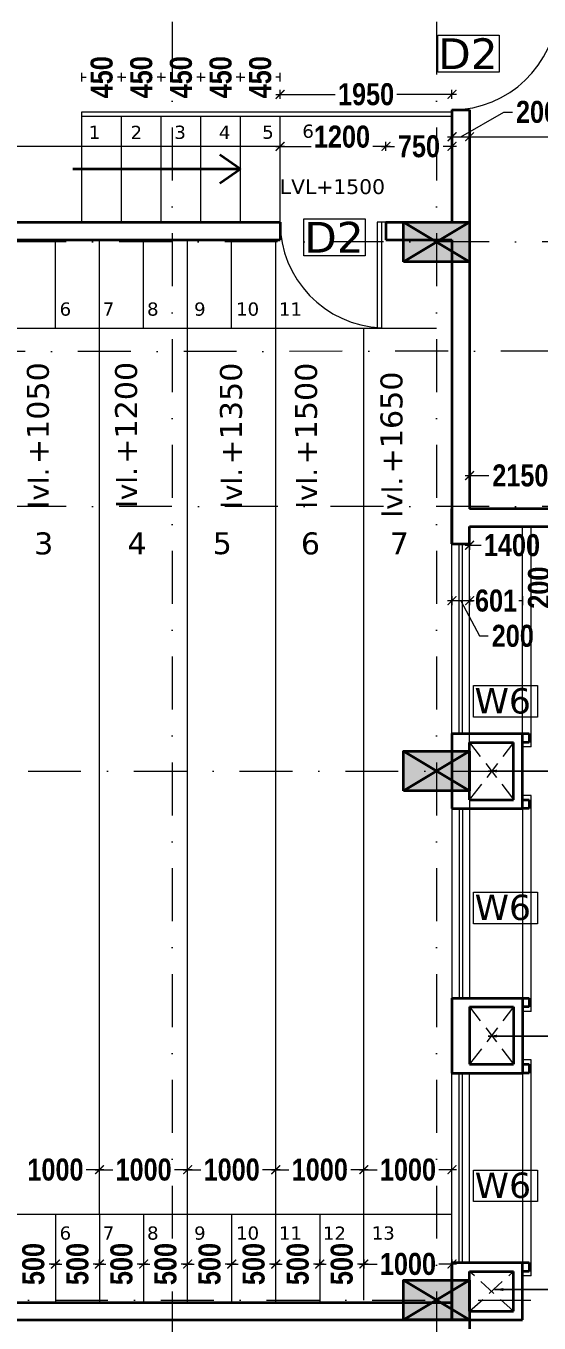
# Model space of a CAD drawing. Header units: millimetres. Extents: x -3092162 to 4513894, y -12317808 to 1849994.
# Drawn here: x -398994 to -393171, y -5865791 to -5851081 of the extents above; entities that cross this region are included whole.
import ezdxf

# ---------------------------------------------------------------- set-up
doc = ezdxf.new("R2010")
doc.units = ezdxf.units.MM
doc.header["$LTSCALE"] = 2
doc.header["$MEASUREMENT"] = 0
doc.linetypes.add('DASHDOT', pattern=[1, 0.5, -0.25, 0, -0.25])
doc.linetypes.add('DASHED2', pattern=[0.375, 0.25, -0.125])
for name, color, linetype, lineweight, true_color in [('AEROW', 7, 'Continuous', 15, 0x0d0d0d), ('DOT', 7, 'DASHED2', 0, 0x89067c), ('duct text', 7, 'Continuous', 5, 0x30182a)]:
    doc.layers.add(name, color=color, linetype=linetype, lineweight=lineweight, true_color=true_color)
for name, color, linetype, lineweight in [('coloumn', 10, 'Continuous', 35), ('D DIM', 250, 'Continuous', 9), ('D2', 10, 'Continuous', 5), ('DOOR', 27, 'Continuous', 5), ('DUCT', 37, 'Continuous', 35), ('expen. jt.', 130, 'Continuous', 35), ('glass', 5, 'Continuous', 15), ('GRID', 251, 'DASHDOT', 5), ('RAILING', 47, 'Continuous', 13), ('SILL', 74, 'Continuous', 9), ('STAIR', 252, 'Continuous', 9), ('Step', 251, 'Continuous', 9), ('TEXT', 7, 'Continuous', 13), ('VENTI', 162, 'Continuous', 5), ('WAll', 250, 'Continuous', 35)]:
    doc.layers.add(name, color=color, linetype=linetype, lineweight=lineweight)
doc.styles.add('door', font='arial.ttf', dxfattribs={"height": 70})
doc.styles.add('INNER DIM', font='ARIALNB.TTF', dxfattribs={"height": 250})
doc.styles.add('style2', font='verdana.ttf')
doc.dimstyles.new('DOOR', dxfattribs={"dimtxt": 100, "dimasz": 100, "dimexe": 25, "dimexo": 50, "dimgap": 25, "dimtad": 0, "dimtih": 1, "dimtoh": 1, "dimdec": 0, "dimzin": 3, "dimdsep": 46, "dimtxsty": 'door', "dimblk": 'OBLIQUE', "dimcen": 200, "dimclrd": 256, "dimclre": 256, "dimclrt": 256, "dimadec": 0, "dimazin": 0, "dimtfac": 1, "dimtdec": 0, "dimtofl": 0, "dimtmove": 2, "dimatfit": 3, "dimfxl": 300, "dimfxlon": 1, "dimfrac": 1, "dimtolj": 1, "dimtzin": 0, "dimlwd": -1, "dimlwe": -1, "dimarcsym": 0})

# ---------------------------------------------------------------- blocks, each defined once
blk = doc.blocks.new('_Oblique')
at = {"color": 0, "linetype": 'ByBlock', "lineweight": -2}
blk.add_line((-0.5, -0.5), (0.5, 0.5), dxfattribs=at)
blk = doc.blocks.new('_ArchTick')
at = {"color": 0, "linetype": 'ByBlock', "const_width": 0.15}
blk.add_lwpolyline([(-0.5, -0.5), (0.5, 0.5)], dxfattribs=at)

msp = doc.modelspace()

# ---------------------------------------------------------------- hatches: boundary and pattern name
at = {"layer": 'coloumn', "ltscale": 100}
for points in [[(-393959.7, -5853756.2), (-393959.7, -5853306.2), (-394709.7, -5853306.2), (-394709.7, -5853756.2)], [(-393959.7, -5859756.2), (-393959.7, -5859306.2), (-394709.7, -5859306.2), (-394709.7, -5859756.2)], [(-393959.7, -5865756.2), (-393959.7, -5865306.2), (-394709.7, -5865306.2), (-394709.7, -5865756.2)]]:
    msp.add_hatch(color=256, dxfattribs=at).paths.add_polyline_path(points)

# ---------------------------------------------------------------- linework, layer by layer
at = {"layer": 'AEROW', "lineweight": 35, "ltscale": 100}
for q in [(-396792.5, -5852544.6), (-398462.5, -5852706.2), (-396792.5, -5852867.8)]:
    msp.add_line((-396559.3, -5852706.2), q, dxfattribs=at)
at = {"layer": 'coloumn', "ltscale": 100}
for p, q in [((-394709.7, -5853756.2), (-394709.7, -5853306.2)), ((-394709.7, -5853306.2), (-393959.7, -5853306.2)), ((-393959.7, -5853306.2), (-393959.7, -5853756.2)), ((-393959.7, -5853756.2), (-394709.7, -5853756.2)), ((-394709.7, -5859756.2), (-394709.7, -5859306.2)), ((-394709.7, -5859306.2), (-393959.7, -5859306.2)), ((-393959.7, -5859306.2), (-393959.7, -5859756.2)), ((-393959.7, -5859756.2), (-394709.7, -5859756.2)), ((-394709.7, -5865756.2), (-394709.7, -5865306.2)), ((-394709.7, -5865306.2), (-393959.7, -5865306.2)), ((-393959.7, -5865306.2), (-393959.7, -5865756.2)), ((-393959.7, -5865756.2), (-394709.7, -5865756.2))]:
    msp.add_line(p, q, dxfattribs=at)
for points in [[(-393959.7, -5853756.2), (-394709.7, -5853306.2), (-393959.7, -5853306.2), (-394709.7, -5853756.2)], [(-393959.7, -5859756.2), (-394709.7, -5859306.2), (-393959.7, -5859306.2), (-394709.7, -5859756.2)], [(-393959.7, -5865756.2), (-394709.7, -5865306.2), (-393959.7, -5865306.2), (-394709.7, -5865756.2)]]:
    msp.add_lwpolyline(points, dxfattribs=at)
at = {"layer": 'D DIM', "ltscale": 100}
for p, q in [((-398358.9, -5851713), (-398358.9, -5851613)), ((-397908.9, -5851713), (-397908.9, -5851613)), ((-397908.9, -5851713), (-397908.9, -5851613)), ((-397458.9, -5851713), (-397458.9, -5851613)), ((-397458.9, -5851713), (-397458.9, -5851613)), ((-397008.9, -5851713), (-397008.9, -5851613)), ((-397008.9, -5851713), (-397008.9, -5851613)), ((-396558.9, -5851713), (-396558.9, -5851613)), ((-396558.9, -5851713), (-396558.9, -5851613)), ((-396108.9, -5851713), (-396108.9, -5851613)), ((-398358.9, -5851663), (-398311.5, -5851663)), ((-397908.9, -5851663), (-397956.4, -5851663)), ((-397908.9, -5851663), (-397861.5, -5851663)), ((-397458.9, -5851663), (-397506.4, -5851663)), ((-397458.9, -5851663), (-397411.5, -5851663)), ((-397008.9, -5851663), (-397056.4, -5851663)), ((-397008.9, -5851663), (-396961.5, -5851663)), ((-396558.9, -5851663), (-396606.4, -5851663)), ((-396558.9, -5851663), (-396511.5, -5851663)), ((-396108.9, -5851663), (-396156.4, -5851663)), ((-396158.9, -5851857), (-395484.1, -5851857)), ((-396108.9, -5851907), (-396108.9, -5851807)), ((-394108.9, -5851857), (-394783.7, -5851857)), ((-394158.9, -5851907), (-394158.9, -5851807)), ((-394058.9, -5852338.1), (-393572, -5852057.2)), ((-393572, -5852057.2), (-393472, -5852057.2)), ((-394208.9, -5852338.1), (-393908.9, -5852338.1)), ((-394158.9, -5852388.1), (-394158.9, -5852288.1)), ((-394008.9, -5852338.1), (-388849.2, -5852338.1)), ((-393958.9, -5852388.1), (-393958.9, -5852288.1)), ((-393958.9, -5852388.1), (-393958.9, -5852288.1)), ((-396058.9, -5852447), (-401264, -5852447)), ((-396158.9, -5852447), (-395757.8, -5852447)), ((-396108.9, -5852497), (-396108.9, -5852397)), ((-396108.9, -5852497), (-396108.9, -5852397)), ((-394858.9, -5852447), (-395057.3, -5852447)), ((-394958.9, -5852447), (-394809.8, -5852447)), ((-394908.9, -5852497), (-394908.9, -5852397)), ((-394908.9, -5852497), (-394908.9, -5852397)), ((-394108.9, -5852447), (-394258, -5852447)), ((-394158.9, -5852497), (-394158.9, -5852397)), ((-394009.3, -5856180.5), (-393740.9, -5856180.5)), ((-393959.3, -5856230.5), (-393959.3, -5856130.5)), ((-394009.3, -5856971), (-393828.6, -5856971)), ((-393959.3, -5856971), (-393959.3, -5857021)), ((-393908.9, -5857599.3), (-394208.9, -5857599.3)), ((-394158.9, -5857549.3), (-394158.9, -5857649.3)), ((-394058.9, -5857599.3), (-393847, -5857999.1)), ((-393958.9, -5857549.3), (-393958.9, -5857649.3)), ((-393958.9, -5857549.3), (-393958.9, -5857649.3)), ((-393958.9, -5857599.3), (-393918.2, -5857599.3)), ((-393358.3, -5857599.3), (-393399, -5857599.3)), ((-393358.3, -5857549.3), (-393358.3, -5857649.3)), ((-393847, -5857999.1), (-393747, -5857999.1)), ((-398108.9, -5864052), (-398308.7, -5864052)), ((-398208.9, -5864052), (-398009.1, -5864052)), ((-398158.9, -5864052), (-398158.9, -5864002)), ((-398158.9, -5864052), (-398158.9, -5864002)), ((-397108.9, -5864052), (-397308.7, -5864052)), ((-397208.9, -5864052), (-397009.1, -5864052)), ((-397158.9, -5864052), (-397158.9, -5864002)), ((-397158.9, -5864052), (-397158.9, -5864002)), ((-396108.9, -5864052), (-396308.7, -5864052)), ((-396208.9, -5864052), (-396009.1, -5864052)), ((-396158.9, -5864052), (-396158.9, -5864002)), ((-396158.9, -5864052), (-396158.9, -5864002)), ((-395108.9, -5864052), (-395308.7, -5864052)), ((-395208.9, -5864052), (-395009.1, -5864052)), ((-395158.9, -5864102), (-395158.9, -5864002)), ((-395158.9, -5864102), (-395158.9, -5864002)), ((-394108.9, -5864052), (-394308.7, -5864052)), ((-394158.9, -5864102), (-394158.9, -5864002)), ((-398608.9, -5865122), (-398731.4, -5865122)), ((-398708.9, -5865122), (-398586.5, -5865122)), ((-398658.9, -5865122), (-398658.9, -5865172)), ((-398658.9, -5865122), (-398658.9, -5865172)), ((-398108.9, -5865122), (-398231.4, -5865122)), ((-398208.9, -5865122), (-398086.5, -5865122)), ((-398158.9, -5865122), (-398158.9, -5865072)), ((-398158.9, -5865122), (-398158.9, -5865072)), ((-397608.9, -5865122), (-397731.4, -5865122)), ((-397708.9, -5865122), (-397586.5, -5865122)), ((-397658.9, -5865122), (-397658.9, -5865172)), ((-397658.9, -5865122), (-397658.9, -5865172)), ((-397108.9, -5865122), (-397231.4, -5865122)), ((-397208.9, -5865122), (-397086.5, -5865122)), ((-397158.9, -5865122), (-397158.9, -5865072)), ((-397158.9, -5865122), (-397158.9, -5865072)), ((-396608.9, -5865122), (-396731.4, -5865122)), ((-396708.9, -5865122), (-396586.5, -5865122)), ((-396658.9, -5865122), (-396658.9, -5865072)), ((-396658.9, -5865122), (-396658.9, -5865072)), ((-396108.9, -5865122), (-396231.4, -5865122)), ((-396208.9, -5865122), (-396086.5, -5865122)), ((-396158.9, -5865122), (-396158.9, -5865072)), ((-396158.9, -5865122), (-396158.9, -5865072)), ((-395608.9, -5865122), (-395731.4, -5865122)), ((-395708.9, -5865122), (-395586.5, -5865122)), ((-395658.9, -5865122), (-395658.9, -5865072)), ((-395658.9, -5865122), (-395658.9, -5865072)), ((-395108.9, -5865122), (-395231.4, -5865122)), ((-395208.9, -5865122), (-395009.1, -5865122)), ((-395158.9, -5865072), (-395158.9, -5865172)), ((-395158.9, -5865072), (-395158.9, -5865172)), ((-394108.9, -5865122), (-394308.7, -5865122)), ((-394158.9, -5865072), (-394158.9, -5865172))]:
    msp.add_line(p, q, dxfattribs=at)
at = {"layer": 'D2'}
for p, q in [((-394318.3, -5851186.4), (-393622.3, -5851186.4)), ((-394318.3, -5851606.6), (-394318.3, -5851186.4)), ((-393622.3, -5851186.4), (-393622.3, -5851606.6)), ((-393622.3, -5851606.6), (-394318.3, -5851606.6)), ((-395838.7, -5853267.8), (-395142.7, -5853267.8)), ((-395838.7, -5853688), (-395838.7, -5853267.8)), ((-395142.7, -5853267.8), (-395142.7, -5853688)), ((-395142.7, -5853688), (-395838.7, -5853688))]:
    msp.add_line(p, q, dxfattribs=at)
at = {"layer": 'DOOR', "ltscale": 0.1}
for p, q in [((-395009.3, -5853306.2), (-395009.3, -5854502.1)), ((-394909.3, -5853306.2), (-395009.3, -5853306.2)), ((-394959.3, -5853306.2), (-394959.3, -5854505.2))]:
    msp.add_line(p, q, dxfattribs=at)
for centre, start, end in [((-394159.3, -5850831.2), 270, 357.61198), ((-394909.3, -5853306.2), 180, 267.61198)]:
    msp.add_arc(centre, 1200, start, end, dxfattribs=at)
at = {"layer": 'DOT', "ltscale": 400}
for p, q in [((-393459.3, -5859206.2), (-393959.3, -5859856.2)), ((-393959.3, -5859206.2), (-393459.3, -5859856.2)), ((-393459.3, -5862206.2), (-393959.3, -5862856.2)), ((-393959.3, -5862206.2), (-393459.3, -5862856.2)), ((-393959.3, -5865656.2), (-393459.3, -5865206.2)), ((-393459.3, -5865656.2), (-393959.3, -5865206.2))]:
    msp.add_line(p, q, dxfattribs=at)
at = {"layer": 'DUCT', "ltscale": 100}
for p, q in [((-394159.3, -5856956.2), (-394159.3, -5856556.2)), ((-392559.8, -5856556.2), (-393959.3, -5856556.2)), ((-393959.3, -5856756.2), (-392559.8, -5856756.2)), ((-394159.3, -5856956.2), (-393959.3, -5856956.2)), ((-394159.3, -5856956.2), (-393959.3, -5856956.2)), ((-394159.3, -5859106.2), (-393359.3, -5859106.2)), ((-394159.3, -5859106.2), (-394159.3, -5859956.2)), ((-393359.3, -5859956.2), (-393359.3, -5859106.2)), ((-393359.3, -5859106.2), (-393284.3, -5859106.2)), ((-393284.3, -5859106.2), (-393284.3, -5859206.2)), ((-393959.3, -5859856.2), (-393959.3, -5859206.2)), ((-393959.3, -5859206.2), (-393459.3, -5859206.2)), ((-393459.3, -5859856.2), (-393459.3, -5859206.2)), ((-393284.3, -5859206.2), (-393359.3, -5859206.2)), ((-393959.3, -5859856.2), (-393459.3, -5859856.2)), ((-393359.3, -5859856.2), (-393284.3, -5859856.2)), ((-393284.3, -5859856.2), (-393284.3, -5859956.2)), ((-394159.3, -5859956.2), (-393959.3, -5859956.2)), ((-394159.3, -5859956.2), (-393359.3, -5859956.2)), ((-393284.3, -5859956.2), (-393359.3, -5859956.2)), ((-394159.3, -5862106.2), (-394159.3, -5862956.2)), ((-394159.3, -5862106.2), (-393959.3, -5862106.2)), ((-394159.3, -5862106.2), (-393359.3, -5862106.2)), ((-393959.3, -5862206.2), (-393959.3, -5862856.2)), ((-393959.3, -5862206.2), (-393459.3, -5862206.2)), ((-393459.3, -5862206.2), (-393459.3, -5862856.2)), ((-393359.3, -5862106.2), (-393359.3, -5862956.2)), ((-393359.3, -5862106.2), (-393284.3, -5862106.2)), ((-393284.3, -5862206.2), (-393359.3, -5862206.2)), ((-393284.3, -5862106.2), (-393284.3, -5862206.2)), ((-393959.3, -5862856.2), (-393459.3, -5862856.2)), ((-393359.3, -5862856.2), (-393284.3, -5862856.2)), ((-393284.3, -5862856.2), (-393284.3, -5862956.2)), ((-394159.3, -5862956.2), (-393959.3, -5862956.2)), ((-393959.3, -5862956.2), (-393359.3, -5862956.2)), ((-393284.3, -5862956.2), (-393359.3, -5862956.2)), ((-394159.3, -5865106.2), (-394159.3, -5865756.2)), ((-394159.3, -5865106.2), (-393359.3, -5865106.2)), ((-394159.3, -5865756.2), (-394159.3, -5865156.2)), ((-393359.3, -5865756.2), (-393359.3, -5865106.2)), ((-393359.3, -5865106.2), (-393284.3, -5865106.2)), ((-393284.3, -5865106.2), (-393284.3, -5865206.2)), ((-393959.3, -5865656.2), (-393959.3, -5865206.2)), ((-393959.3, -5865206.2), (-393459.3, -5865206.2)), ((-393459.3, -5865656.2), (-393459.3, -5865206.2)), ((-393284.3, -5865206.2), (-393359.3, -5865206.2)), ((-393959.3, -5865656.2), (-393459.3, -5865656.2)), ((-394159.3, -5865756.2), (-393359.3, -5865756.2))]:
    msp.add_line(p, q, dxfattribs=at)
at = {"layer": 'expen. jt.', "ltscale": 100}
for p, q in [((-438889.3, -5865756.2), (-393959.3, -5865756.2)), ((-393959.3, -5865756.2), (-393959.3, -5865856.2))]:
    msp.add_line(p, q, dxfattribs=at)
at = {"layer": 'glass', "ltscale": 100}
for p, q in [((-394079.3, -5859106.2), (-394079.3, -5856956.2)), ((-394039.3, -5859106.2), (-394039.3, -5856956.2)), ((-394079.3, -5859956.2), (-394079.3, -5862106.2)), ((-394039.3, -5859956.2), (-394039.3, -5862106.2)), ((-394079.3, -5865106.2), (-394079.3, -5862956.2)), ((-394039.3, -5865106.2), (-394039.3, -5862956.2))]:
    msp.add_line(p, q, dxfattribs=at)
at = {"layer": 'GRID', "color": 5, "ltscale": 600}
for p, q in [((-397334.7, -5807829.3), (-397334.7, -5892623.2)), ((-394334.3, -5807829.3), (-394334.3, -5892623.2))]:
    msp.add_line(p, q, dxfattribs=at)
at = {"layer": 'GRID', "color": 6, "ltscale": 600}
for p, q in [((-367335.2, -5853531.2), (-460174.2, -5853531.2)), ((-365401.2, -5854770.2), (-462108.1, -5854773.8)), ((-367334.5, -5856531.2), (-460174.2, -5856531.2)), ((-460174.2, -5859531.2), (-367334.7, -5859531.2)), ((-461068.5, -5865531.2), (-366441.1, -5865531.2))]:
    msp.add_line(p, q, dxfattribs=at)
at = {"layer": 'RAILING', "ltscale": 100}
for p, q in [((-398359.3, -5852056.2), (-394159.3, -5852056.2)), ((-398359.3, -5852106.2), (-394159.3, -5852106.2))]:
    msp.add_line(p, q, dxfattribs=at)
at = {"layer": 'SILL', "ltscale": 100}
for p, q in [((-393359.3, -5859106.2), (-393359.3, -5856756.2)), ((-393259.3, -5859256.2), (-393259.3, -5856756.2)), ((-394159.3, -5859306.2), (-394159.3, -5856956.2)), ((-394159.3, -5859006.2), (-394159.3, -5856956.2)), ((-393959.3, -5859306.2), (-393959.3, -5856956.2)), ((-393959.3, -5859106.2), (-393959.3, -5856956.2)), ((-393259.3, -5859256.2), (-393359.3, -5859256.2)), ((-394159.3, -5859756.2), (-394159.3, -5862106.2)), ((-393959.3, -5859756.2), (-393959.3, -5862106.2)), ((-393259.3, -5859806.6), (-393359.3, -5859806.6)), ((-393259.3, -5862256.2), (-393259.3, -5859806.6)), ((-393959.3, -5859956.2), (-393959.3, -5862106.2)), ((-393359.3, -5859956.2), (-393359.3, -5862106.2)), ((-394159.3, -5860056.2), (-394159.3, -5862206.2)), ((-393259.3, -5862256.2), (-393359.3, -5862256.2)), ((-393259.3, -5862806.6), (-393359.3, -5862806.6)), ((-393259.3, -5865256.2), (-393259.3, -5862806.6)), ((-394159.3, -5865106.2), (-394159.3, -5862956.2)), ((-393959.3, -5865106.2), (-393959.3, -5862956.2)), ((-393359.3, -5862956.2), (-393359.3, -5865106.2)), ((-393259.3, -5865256.2), (-393359.3, -5865256.2))]:
    msp.add_line(p, q, dxfattribs=at)
at = {"layer": 'STAIR', "ltscale": 100}
for p, q in [((-398359.3, -5853306.2), (-398359.3, -5852056.2)), ((-397909.3, -5853306.2), (-397909.3, -5852106.2)), ((-397459.3, -5853306.2), (-397459.3, -5852106.2)), ((-397009.3, -5853306.2), (-397009.3, -5852106.2)), ((-396559.3, -5853306.2), (-396559.3, -5852106.2)), ((-396109.3, -5853306.2), (-396109.3, -5852106.2))]:
    msp.add_line(p, q, dxfattribs=at)
at = {"layer": 'Step', "ltscale": 100}
for p, q in [((-398659.8, -5854507), (-398659.8, -5853506.2)), ((-398159.8, -5854507), (-398159.8, -5853506.2)), ((-397659.8, -5854507), (-397659.8, -5853506.2)), ((-397159.8, -5865556.2), (-397159.8, -5853506.2)), ((-396659.8, -5854507), (-396659.8, -5853506.2)), ((-396159.8, -5865556.2), (-396159.8, -5853506.2)), ((-398659.8, -5864555.4), (-398659.8, -5865556.2)), ((-398159.8, -5864555.4), (-398159.8, -5865556.2)), ((-397659.8, -5864555.4), (-397659.8, -5865556.2)), ((-396659.8, -5864555.4), (-396659.8, -5865556.2)), ((-395659.8, -5864554.5), (-395659.8, -5865555.4))]:
    msp.add_line(p, q, dxfattribs=at)
at = {"layer": 'Step', "ltscale": 15000}
for p, q in [((-401159.8, -5854507), (-394334.8, -5854507)), ((-398159.8, -5864556.2), (-398159.8, -5854507)), ((-395159.8, -5865531.2), (-395159.8, -5854507)), ((-401159.8, -5864556.2), (-394159.8, -5864556.2))]:
    msp.add_line(p, q, dxfattribs=at)
at = {"layer": 'VENTI', "ltscale": 100}
for p, q in [((-393916.6, -5858562.6), (-393189.4, -5858562.6)), ((-393916.6, -5858920.6), (-393916.6, -5858562.6)), ((-393189.4, -5858562.6), (-393189.4, -5858920.6)), ((-393189.4, -5858920.6), (-393916.6, -5858920.6)), ((-393915.9, -5860905), (-393188.8, -5860905)), ((-393915.9, -5861263), (-393915.9, -5860905)), ((-393188.8, -5860905), (-393188.8, -5861263)), ((-393188.8, -5861263), (-393915.9, -5861263)), ((-393915.1, -5864055.8), (-393187.9, -5864055.8)), ((-393915.1, -5864413.8), (-393915.1, -5864055.8)), ((-393187.9, -5864055.8), (-393187.9, -5864413.8)), ((-393187.9, -5864413.8), (-393915.1, -5864413.8))]:
    msp.add_line(p, q, dxfattribs=at)
at = {"layer": 'WAll', "ltscale": 100}
for p, q in [((-394159.3, -5852031.2), (-394159.3, -5853306.2)), ((-394159.3, -5852031.2), (-393959.3, -5852031.2)), ((-393959.3, -5852031.2), (-393959.3, -5856556.2)), ((-407229.3, -5853306.2), (-396109.3, -5853306.2)), ((-396109.3, -5853306.2), (-396109.3, -5853506.2)), ((-394909.3, -5853306.2), (-394159.3, -5853306.2)), ((-394909.3, -5853306.2), (-394909.3, -5853506.2)), ((-407029.3, -5853506.2), (-396109.3, -5853506.2)), ((-394909.3, -5853506.2), (-394159.3, -5853506.2)), ((-394159.3, -5853506.2), (-394159.3, -5856956.2)), ((-393959.3, -5856956.2), (-393959.3, -5856756.2)), ((-407079.3, -5865556.2), (-394159.3, -5865556.2)), ((-407279.3, -5865756.2), (-393959.3, -5865756.2))]:
    msp.add_line(p, q, dxfattribs=at)

# ---------------------------------------------------------------- block references
at = {"layer": 'D DIM', "ltscale": 100, "xscale": 100, "yscale": 100, "zscale": 100, "rotation": 180}
for p in [(-396108.9, -5851857), (-394158.9, -5852338.1), (-393958.9, -5852338.1), (-396108.9, -5852447), (-394908.9, -5852447), (-393959.3, -5856180.5), (-393959.3, -5856971), (-394158.9, -5857599.3), (-398158.9, -5864052), (-397158.9, -5864052), (-396158.9, -5864052), (-395158.9, -5864052), (-398658.9, -5865122), (-398158.9, -5865122), (-397658.9, -5865122), (-397158.9, -5865122), (-396658.9, -5865122), (-396158.9, -5865122), (-395658.9, -5865122), (-395158.9, -5865122)]:
    msp.add_blockref('_ArchTick', p, dxfattribs=at)
at = {"layer": 'D DIM', "ltscale": 100, "xscale": 100, "yscale": 100, "zscale": 100}
for p in [(-394158.9, -5851857), (-393958.9, -5852338.1), (-396108.9, -5852447), (-394908.9, -5852447), (-394158.9, -5852447), (-393958.9, -5857599.3), (-398158.9, -5864052), (-397158.9, -5864052), (-396158.9, -5864052), (-395158.9, -5864052), (-394158.9, -5864052), (-398658.9, -5865122), (-398158.9, -5865122), (-397658.9, -5865122), (-397158.9, -5865122), (-396658.9, -5865122), (-396158.9, -5865122), (-395658.9, -5865122), (-395158.9, -5865122), (-394158.9, -5865122)]:
    msp.add_blockref('_ArchTick', p, dxfattribs=at)

# ---------------------------------------------------------------- texts
at = {"layer": 'D DIM', "ltscale": 100, "char_height": 250, "attachment_point": 5, "rotation": 90, "style": 'INNER DIM'}
for s, insert in [('\\A1;450', (-398133.9, -5851663)), ('\\A1;450', (-397683.9, -5851663)), ('\\A1;450', (-397233.9, -5851663)), ('\\A1;450', (-396783.9, -5851663)), ('\\A1;450', (-396333.9, -5851663)), ('\\A1;200', (-393169.5, -5857451.3)), ('\\A1;500', (-398908.9, -5865122)), ('\\A1;500', (-398408.9, -5865122)), ('\\A1;500', (-397908.9, -5865122)), ('\\A1;500', (-397408.9, -5865122)), ('\\A1;500', (-396908.9, -5865122)), ('\\A1;500', (-396408.9, -5865122)), ('\\A1;500', (-395908.9, -5865122)), ('\\A1;500', (-395408.9, -5865122))]:
    msp.add_mtext(s, dxfattribs=dict(at, insert=insert))
at = {"layer": 'D DIM', "ltscale": 100, "char_height": 250, "attachment_point": 5, "style": 'INNER DIM'}
for s, insert in [('\\A1;1950', (-395133.9, -5851857)), ('\\A1;200', (-393193.7, -5852057.2)), ('\\A1;1200', (-395407.6, -5852338.1)), ('\\A1;750', (-394533.9, -5852447)), ('\\A1;2150', (-393382.9, -5856180.5)), ('\\A1;1400', (-393478.4, -5856971)), ('\\A1;601', (-393658.6, -5857599.3)), ('\\A1;200', (-393468.7, -5857999.1)), ('\\A1;1000', (-398658.9, -5864052)), ('\\A1;1000', (-397658.9, -5864052)), ('\\A1;1000', (-396658.9, -5864052)), ('\\A1;1000', (-395658.9, -5864052)), ('\\A1;1000', (-394658.9, -5864052)), ('\\A1;1000', (-394658.9, -5865122))]:
    msp.add_mtext(s, dxfattribs=dict(at, insert=insert))
at = {"layer": 'D2', "style": 'style2'}
for p in [(-394315.8, -5851571.4), (-395836.2, -5853652.8)]:
    msp.add_text('D2', height=350, dxfattribs=at).set_placement(p)
at = {"layer": 'TEXT', "style": 'style2'}
for s, height, p in [('1', 150, (-398280.1, -5852362.4)), ('2', 150, (-397807.1, -5852363.7)), ('3', 150, (-397309.6, -5852362.1)), ('4', 150, (-396803.9, -5852362.1)), ('5', 150, (-396313.2, -5852360.6)), ('6', 150, (-395857.4, -5852349.8)), ('LVL+1500', 168, (-396113, -5852987.4)), ('6', 150, (-398612, -5854366.8)), ('7', 150, (-398122.4, -5854367)), ('8', 150, (-397619.5, -5854367)), ('9', 150, (-397085.7, -5854367)), ('10', 150, (-396609.7, -5854366.9)), ('11', 150, (-396123.2, -5854367.2)), ('3', 249.2, (-398901.1, -5857073.9)), ('4', 249.2, (-397842.3, -5857073.9)), ('5', 249.2, (-396874.9, -5857071.3)), ('6', 249.2, (-395873.8, -5857073.6)), ('7', 249.2, (-394865.8, -5857073.9)), ('6', 150, (-398612, -5864845.3)), ('7', 150, (-398122.4, -5864845.4)), ('8', 150, (-397619.5, -5864845.4)), ('9', 150, (-397085.7, -5864845.5)), ('10', 150, (-396609.7, -5864845.4)), ('11', 150, (-396123.2, -5864845.7)), ('12', 150, (-395623.9, -5864847)), ('13', 150, (-395070.4, -5864845.4))]:
    msp.add_text(s, height=height, dxfattribs=at).set_placement(p)
for s, height, p in [('+1050', 249.16, (-398734.2, -5856051.3)), ('+1200', 249.16, (-397733.3, -5856046.8)), ('+1350', 249.16, (-396542.8, -5856055.9)), ('+1500', 249.16, (-395690.9, -5856055.9)), ('+1650', 249.16, (-394721.3, -5856156.4)), ('lvl.', 230, (-398734.2, -5856551.7)), ('lvl.', 230, (-397733.3, -5856547.1)), ('lvl.', 230, (-396542.8, -5856556.2)), ('lvl.', 230, (-395690.9, -5856556.2)), ('lvl.', 230, (-394721.3, -5856656.7))]:
    msp.add_text(s, height=height, rotation=90, dxfattribs=at).set_placement(p)
at = {"layer": 'VENTI', "lineweight": 50, "style": 'style2'}
for p in [(-393902.4, -5858878.1), (-393901.7, -5861220.4), (-393900.8, -5864371.2)]:
    msp.add_text('W6', height=287, dxfattribs=at).set_placement(p)

# ---------------------------------------------------------------- leaders
at = {"layer": 'duct text', "ltscale": 0.1}
for points in [[(-393747.4, -5859531.2), (-392499.6, -5859531.2), (-393747.4, -5859531.2)], [(-393747.4, -5862536.8), (-392499.6, -5862536.8), (-393747.4, -5862536.8)], [(-393678, -5865410.9), (-390317.4, -5865410.9), (-393678, -5865410.9)]]:
    msp.add_leader(points, dimstyle='DOOR', dxfattribs=at)

doc.saveas('drawing.dxf')
